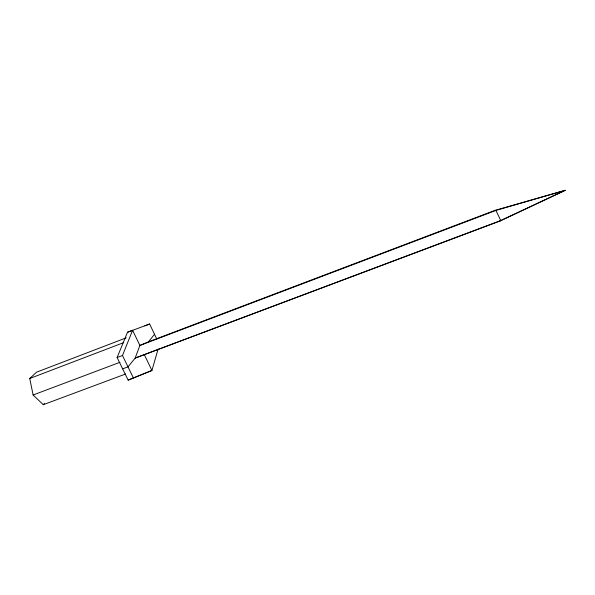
<?xml version="1.0" encoding="UTF-8"?>
<svg xmlns="http://www.w3.org/2000/svg" width="595" height="595" viewBox="0 0 595 595"><rect width="100%" height="100%" fill="white"/><g stroke="black" fill="none" stroke-linecap="round" stroke-linejoin="round"><path stroke-width="0.89" d="M158.121 349.049L151.926 370.469L128.148 380.123L117.111 357.536L127.494 332.241L132.603 330.284L139.892 345.45L135.162 358.078L127.992 366.862L122.644 368.87M117.111 357.536L122.466 355.512L132.603 330.284M148.408 341.842L494.876 210.399L565.25 190.311L500.767 220.552L135.162 358.078L499.852 221.072L565.25 190.311L495.933 210.422L139.892 345.45L148.408 341.842L154.536 334.323M126.2 337.856L36.548 372.18L29.75 378.494L33.112 394.998L43.271 404.689L44.454 403.455M499.852 221.072L500.767 220.552L495.933 210.422L494.876 210.399M128.148 380.123L151.926 370.469L144.377 354.769M144.771 325.874L149.635 324.007L156.79 339.061M29.75 378.494L123.73 342.608M33.112 394.998L119.937 362.303M43.271 404.689L125.575 374.017M127.494 332.241L149.635 324.007M122.466 355.512L133.488 378.145"/></g></svg>
